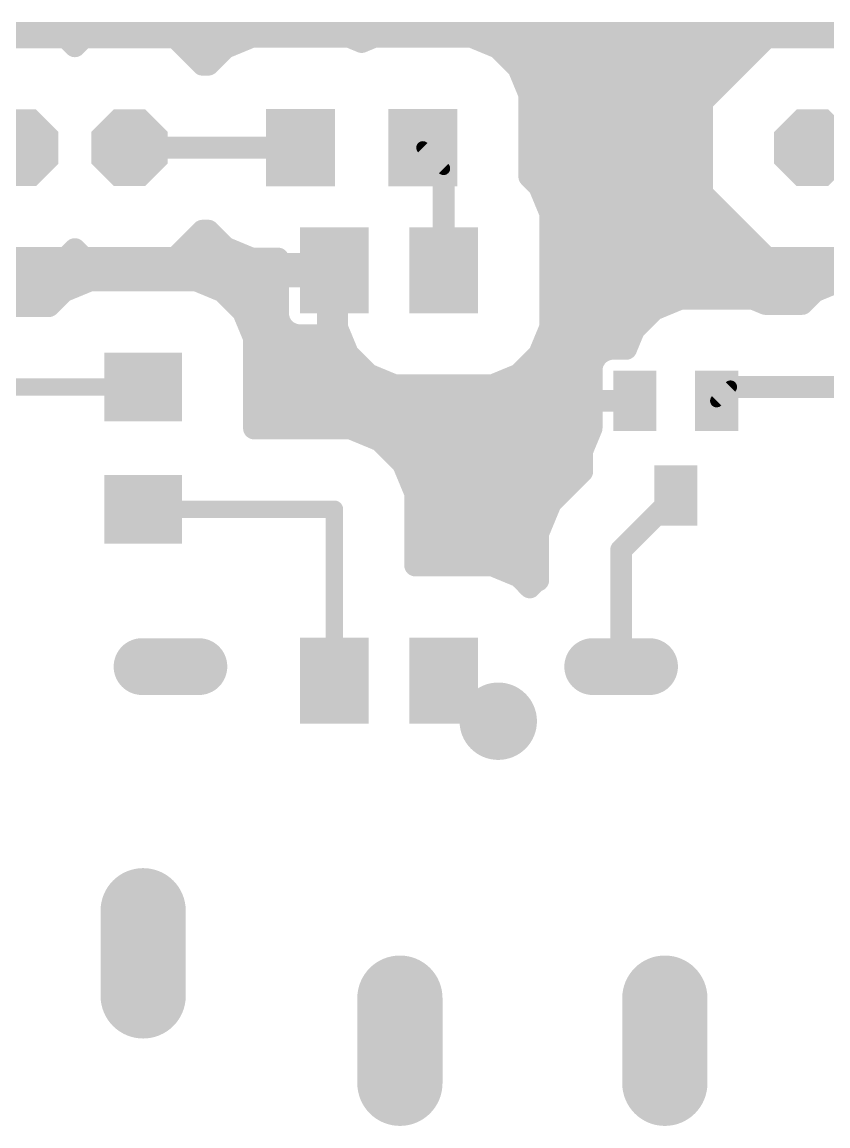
# Model space of a CAD drawing. Header units: millimetres. Extents: x 0 to 653, y 0 to 287.
# Drawn here: x 102.6 to 121.33, y 221.21 to 246.87 of the extents above; entities that cross this region are included whole.
import ezdxf

# ---------------------------------------------------------------- set-up
doc = ezdxf.new("R2010")
doc.units = ezdxf.units.MM
for name, color, linetype in [('1', 7, 'Continuous'), ('17', 7, 'Continuous'), ('18', 7, 'Continuous')]:
    doc.layers.add(name, color=color, linetype=linetype)

# ---------------------------------------------------------------- blocks, each defined once
blk = doc.blocks.new('LONGP100')
at = {"const_width": 1}
blk.add_lwpolyline([(-0.5, 0), (0.5, 0)], dxfattribs=at)
at = {"const_width": 0.5}
for points in [[(-0.5, 0.25, 1), (-0.5, -0.25)], [(0.5, -0.25, 1), (0.5, 0.25)]]:
    blk.add_lwpolyline(points, format="xyb", dxfattribs=at)
blk = doc.blocks.new('OCTAGONP')
at = {"const_width": 0.5}
blk.add_lwpolyline([(-0.25, -0.1036), (-0.25, 0.1036), (-0.1036, 0.25), (0.1036, 0.25), (0.25, 0.1036), (0.25, -0.1036), (0.1036, -0.25), (-0.1036, -0.25), (-0.25, -0.1036), (-0.25, 0.1036)], dxfattribs=at)
blk = doc.blocks.new('RECT')
blk.add_solid([(-0.5, -0.5), (0.5, -0.5), (-0.5, 0.5), (0.5, 0.5)])
blk = doc.blocks.new('ROUNDV')
at = {"const_width": 0.5}
blk.add_lwpolyline([(0, -0.25, 1), (0, 0.25, 1), (0, -0.25)], format="xyb", dxfattribs=at)

msp = doc.modelspace()

# ---------------------------------------------------------------- linework, layer by layer
at = {"layer": '1'}
for points, const_width in [([(21.193, 246.62), (169.545, 246.62)], 0.508), ([(103.615, 246.519), (101.49, 246.519)], 0.508), ([(103.823, 246.311), (103.615, 246.519)], 0.508), ([(104.03, 246.519), (103.823, 246.311)], 0.508), ([(106.155, 246.519), (104.03, 246.519)], 0.508), ([(106.79, 245.884), (106.155, 246.519)], 0.508), ([(107.934, 246.531), (107.318, 246.276)], 0.508), ([(110.201, 246.531), (107.934, 246.531)], 0.508), ([(110.49, 246.412), (110.201, 246.531)], 0.508), ([(110.778, 246.531), (110.49, 246.412)], 0.508), ([(113.046, 246.531), (110.778, 246.531)], 0.508), ([(113.662, 246.276), (113.046, 246.531)], 0.508), ([(119.905, 246.519), (118.402, 245.016)], 0.508), ([(122.03, 246.519), (119.905, 246.519)], 0.508), ([(107.318, 246.276), (106.926, 245.884)], 0.508), ([(114.133, 245.804), (113.662, 246.276)], 0.508), ([(106.561, 246.112), (107.155, 246.112)], 0.508), ([(113.825, 246.112), (119.499, 246.112)], 0.508), ([(106.926, 245.884), (106.79, 245.884)], 0.508), ([(114.388, 245.188), (114.133, 245.804)], 0.508), ([(114.216, 245.604), (118.99, 245.604)], 0.508), ([(114.388, 243.281), (114.388, 245.188)], 0.508), ([(114.388, 245.096), (118.483, 245.096)], 0.508), ([(118.402, 245.016), (118.402, 242.891)], 0.508), ([(114.388, 244.588), (118.402, 244.588)], 0.508), ([(105.093, 243.953), (109.068, 243.953)], 0.508), ([(111.912, 243.953), (112.395, 243.47)], 0.305), ([(114.388, 244.08), (118.402, 244.08)], 0.508), ([(112.395, 243.47), (112.395, 241.103)], 0.508), ([(114.388, 243.572), (118.402, 243.572)], 0.508), ([(114.616, 243.053), (114.388, 243.281)], 0.508), ([(114.605, 243.064), (118.402, 243.064)], 0.508), ([(114.871, 242.437), (114.616, 243.053)], 0.508), ([(118.402, 242.891), (119.905, 241.388)], 0.508), ([(114.822, 242.556), (118.737, 242.556)], 0.508), ([(114.871, 239.77), (114.871, 242.437)], 0.508), ([(114.871, 242.048), (119.245, 242.048)], 0.508), ([(106.155, 241.388), (106.79, 242.023)], 0.508), ([(106.79, 242.023), (106.926, 242.023)], 0.508), ([(106.926, 242.023), (107.318, 241.631)], 0.508), ([(103.615, 241.388), (103.823, 241.595)], 0.508), ([(103.767, 241.54), (103.877, 241.54)], 0.508), ([(103.823, 241.595), (104.03, 241.388)], 0.508), ([(106.308, 241.54), (107.536, 241.54)], 0.508), ([(107.318, 241.631), (107.934, 241.375)], 0.508), ([(114.871, 241.54), (119.752, 241.54)], 0.508), ([(101.49, 241.388), (103.615, 241.388)], 0.508), ([(104.03, 241.388), (106.155, 241.388)], 0.508), ([(107.934, 241.375), (108.547, 241.375)], 0.508), ([(108.547, 241.375), (108.547, 241.249)], 0.508), ([(119.905, 241.388), (122.03, 241.388)], 0.508), ([(96.774, 241.032), (109.709, 241.032)], 0.508), ([(108.547, 241.249), (109.709, 241.249)], 0.508), ([(109.709, 241.249), (109.709, 240.957)], 0.508), ([(114.871, 241.032), (127.806, 241.032)], 0.508), ([(104.175, 240.867), (103.559, 240.612)], 0.508), ([(106.645, 240.867), (104.175, 240.867)], 0.508), ([(107.261, 240.612), (106.645, 240.867)], 0.508), ([(109.709, 240.957), (108.547, 240.957)], 0.508), ([(108.547, 240.957), (108.547, 240.036)], 0.508), ([(109.709, 239.595), (109.709, 240.957)], 0.508), ([(109.709, 240.957), (109.919, 240.957)], 0.508), ([(109.919, 240.957), (109.919, 239.77)], 0.508), ([(121.638, 240.867), (121.021, 240.612)], 0.508), ([(96.774, 240.524), (103.472, 240.524)], 0.508), ([(103.559, 240.612), (103.217, 240.27)], 0.508), ([(107.733, 240.14), (107.261, 240.612)], 0.508), ([(107.348, 240.524), (108.547, 240.524)], 0.508), ([(109.709, 240.524), (109.919, 240.524)], 0.508), ([(114.871, 240.524), (120.934, 240.524)], 0.508), ([(121.021, 240.612), (120.731, 240.321)], 0.508), ([(103.217, 240.27), (101.9, 240.27)], 0.508), ([(117.909, 240.445), (117.293, 240.19)], 0.508), ([(119.576, 240.445), (117.909, 240.445)], 0.508), ([(119.875, 240.321), (119.576, 240.445)], 0.508), ([(120.731, 240.321), (119.875, 240.321)], 0.508), ([(107.988, 239.524), (107.733, 240.14)], 0.508), ([(107.784, 240.016), (108.552, 240.016)], 0.508), ([(108.547, 240.036), (108.582, 239.907)], 0.508), ([(109.709, 240.016), (109.919, 240.016)], 0.508), ([(114.871, 240.016), (117.12, 240.016)], 0.508), ([(117.293, 240.19), (116.821, 239.718)], 0.508), ([(108.582, 239.907), (108.648, 239.791)], 0.508), ([(108.648, 239.791), (108.743, 239.697)], 0.508), ([(109.919, 239.77), (110.174, 239.154)], 0.508), ([(114.616, 239.154), (114.871, 239.77)], 0.508), ([(107.988, 237.426), (107.988, 239.524)], 0.508), ([(107.988, 239.508), (110.027, 239.508)], 0.508), ([(108.743, 239.697), (108.859, 239.63)], 0.508), ([(108.859, 239.63), (108.988, 239.595)], 0.508), ([(108.988, 239.595), (109.709, 239.595)], 0.508), ([(114.763, 239.508), (116.734, 239.508)], 0.508), ([(116.821, 239.718), (116.638, 239.276)], 0.508), ([(116.146, 239.242), (116.031, 239.175)], 0.508), ([(116.276, 239.276), (116.146, 239.242)], 0.508), ([(116.638, 239.276), (116.276, 239.276)], 0.508), ([(107.988, 239), (110.327, 239)], 0.508), ([(110.174, 239.154), (110.645, 238.682)], 0.508), ([(114.145, 238.682), (114.616, 239.154)], 0.508), ([(114.463, 239), (115.89, 239)], 0.508), ([(115.869, 238.964), (115.835, 238.835)], 0.508), ([(115.936, 239.08), (115.869, 238.964)], 0.508), ([(116.031, 239.175), (115.936, 239.08)], 0.508), ([(115.835, 238.835), (115.835, 238.068)], 0.508), ([(107.988, 238.492), (111.104, 238.492)], 0.508), ([(110.645, 238.682), (111.261, 238.427)], 0.508), ([(113.528, 238.427), (114.145, 238.682)], 0.508), ([(113.686, 238.492), (115.835, 238.492)], 0.508), ([(105.41, 238.39), (100.967, 238.39)], 0.406), ([(111.261, 238.427), (113.528, 238.427)], 0.508), ([(119.064, 238.39), (118.743, 238.068)], 0.305), ([(122.873, 238.39), (119.064, 238.39)], 0.508), ([(107.988, 237.984), (115.835, 237.984)], 0.508), ([(115.835, 238.068), (116.533, 238.068)], 0.508), ([(116.533, 238.068), (115.835, 238.068)], 0.508), ([(115.835, 238.068), (115.835, 237.429)], 0.508), ([(116.533, 238.068), (116.533, 238.068)], 0.508), ([(107.988, 237.476), (115.835, 237.476)], 0.508), ([(110.229, 237.426), (107.988, 237.426)], 0.508), ([(110.92, 237.14), (110.229, 237.426)], 0.508), ([(115.835, 237.429), (115.616, 236.902)], 0.508), ([(111.448, 236.611), (110.92, 237.14)], 0.508), ([(111.091, 236.968), (115.644, 236.968)], 0.508), ([(115.616, 236.902), (115.616, 236.422)], 0.508), ([(111.735, 235.92), (111.448, 236.611)], 0.508), ([(111.511, 236.46), (115.616, 236.46)], 0.508), ([(115.616, 236.422), (114.886, 235.692)], 0.508), ([(111.721, 235.952), (115.147, 235.952)], 0.508), ([(111.735, 234.24), (111.735, 235.92)], 0.508), ([(114.886, 235.692), (114.592, 234.982)], 0.508), ([(116.522, 234.598), (117.793, 235.868)], 0.508), ([(105.41, 235.546), (109.855, 235.546)], 0.406), ([(109.855, 235.546), (109.855, 231.563)], 0.406), ([(111.735, 235.444), (114.784, 235.444)], 0.508), ([(111.735, 234.936), (114.592, 234.936)], 0.508), ([(114.592, 234.982), (114.592, 233.892)], 0.508), ([(116.522, 231.888), (116.522, 234.598)], 0.508), ([(111.735, 234.428), (114.592, 234.428)], 0.508), ([(113.528, 234.24), (111.735, 234.24)], 0.508), ([(114.145, 233.985), (113.528, 234.24)], 0.508), ([(114.399, 233.73), (114.145, 233.985)], 0.508), ([(114.209, 233.92), (114.592, 233.92)], 0.508), ([(114.538, 233.869), (114.399, 233.73)], 0.508), ([(114.592, 233.892), (114.538, 233.869)], 0.508), ([(112.395, 231.563), (112.72, 231.563)], 0.406), ([(112.72, 231.563), (113.665, 230.618)], 0.406)]:
    msp.add_lwpolyline(points, dxfattribs=dict(at, const_width=const_width))
for points, const_width in [([(103.705, 246.609, 1), (103.525, 246.429)], 0.254), ([(103.615, 246.392, 1), (103.615, 246.646)], 0.254), ([(104.03, 246.646, 1), (104.03, 246.392)], 0.254), ([(104.12, 246.429, 1), (103.94, 246.609)], 0.254), ([(106.245, 246.609, 1), (106.065, 246.429)], 0.254), ([(106.155, 246.392, 1), (106.155, 246.646)], 0.254), ([(107.934, 246.658, 1), (107.934, 246.404)], 0.254), ([(107.983, 246.414, 1), (107.886, 246.649)], 0.254), ([(110.25, 246.649, 1), (110.153, 246.414)], 0.254), ([(110.201, 246.404, 1), (110.201, 246.658)], 0.254), ([(110.778, 246.658, 1), (110.778, 246.404)], 0.254), ([(110.827, 246.414, 1), (110.73, 246.649)], 0.254), ([(113.094, 246.649, 1), (112.997, 246.414)], 0.254), ([(113.046, 246.404, 1), (113.046, 246.658)], 0.254), ([(119.905, 246.646, 1), (119.905, 246.392)], 0.254), ([(119.995, 246.429, 1), (119.815, 246.609)], 0.254), ([(103.733, 246.401, 1), (103.912, 246.222)], 0.254), ([(103.733, 246.222, 1), (103.912, 246.401)], 0.254), ([(107.27, 246.393, 1), (107.367, 246.159)], 0.254), ([(107.408, 246.186, 1), (107.229, 246.366)], 0.254), ([(110.441, 246.529, 1), (110.539, 246.294)], 0.254), ([(110.441, 246.294, 1), (110.539, 246.529)], 0.254), ([(113.751, 246.366, 1), (113.572, 246.186)], 0.254), ([(113.613, 246.159, 1), (113.71, 246.393)], 0.254), ([(106.561, 246.239, 1), (106.561, 245.985)], 0.254), ([(107.155, 245.985, 1), (107.155, 246.239)], 0.254), ([(113.825, 246.239, 1), (113.825, 245.985)], 0.254), ([(119.499, 245.985, 1), (119.499, 246.239)], 0.254), ([(106.79, 246.011, 1), (106.79, 245.757)], 0.254), ([(106.7, 245.794, 1), (106.88, 245.974)], 0.254), ([(106.836, 245.974, 1), (107.016, 245.794)], 0.254), ([(106.926, 245.757, 1), (106.926, 246.011)], 0.254), ([(114.251, 245.853, 1), (114.016, 245.756)], 0.254), ([(114.043, 245.715, 1), (114.223, 245.894)], 0.254), ([(114.216, 245.731, 1), (114.216, 245.477)], 0.254), ([(118.99, 245.477, 1), (118.99, 245.731)], 0.254), ([(114.515, 245.188, 1), (114.261, 245.188)], 0.254), ([(114.388, 245.223, 1), (114.388, 244.969)], 0.254), ([(114.271, 245.14, 1), (114.506, 245.237)], 0.254), ([(118.529, 245.016, 1), (118.275, 245.016)], 0.254), ([(118.312, 245.106, 1), (118.492, 244.926)], 0.254), ([(118.483, 244.969, 1), (118.483, 245.223)], 0.254), ([(114.388, 244.715, 1), (114.388, 244.461)], 0.254), ([(118.402, 244.461, 1), (118.402, 244.715)], 0.254), ([(105.093, 244.08, 1), (105.093, 243.826)], 0.254), ([(109.068, 243.826, 1), (109.068, 244.08)], 0.254), ([(111.966, 244.007, 1), (111.858, 243.899)], 0.152), ([(114.388, 244.207, 1), (114.388, 243.953)], 0.254), ([(118.402, 243.953, 1), (118.402, 244.207)], 0.254), ([(112.522, 243.47, 1), (112.268, 243.47)], 0.254), ([(112.341, 243.416, 1), (112.449, 243.524)], 0.152), ([(114.388, 243.699, 1), (114.388, 243.445)], 0.254), ([(118.402, 243.445, 1), (118.402, 243.699)], 0.254), ([(114.478, 243.371, 1), (114.299, 243.191)], 0.254), ([(114.261, 243.281, 1), (114.515, 243.281)], 0.254), ([(114.605, 243.191, 1), (114.605, 242.937)], 0.254), ([(114.734, 243.102, 1), (114.499, 243.004)], 0.254), ([(114.526, 242.963, 1), (114.706, 243.143)], 0.254), ([(118.492, 242.981, 1), (118.312, 242.801)], 0.254), ([(118.402, 242.937, 1), (118.402, 243.191)], 0.254), ([(114.822, 242.683, 1), (114.822, 242.429)], 0.254), ([(118.275, 242.891, 1), (118.529, 242.891)], 0.254), ([(118.737, 242.429, 1), (118.737, 242.683)], 0.254), ([(114.998, 242.437, 1), (114.744, 242.437)], 0.254), ([(114.754, 242.388, 1), (114.989, 242.485)], 0.254), ([(114.871, 242.175, 1), (114.871, 241.921)], 0.254), ([(119.245, 241.921, 1), (119.245, 242.175)], 0.254), ([(106.79, 242.15, 1), (106.79, 241.896)], 0.254), ([(106.88, 241.933, 1), (106.7, 242.113)], 0.254), ([(107.016, 242.113, 1), (106.836, 241.933)], 0.254), ([(106.926, 241.896, 1), (106.926, 242.15)], 0.254), ([(103.767, 241.667, 1), (103.767, 241.413)], 0.254), ([(103.912, 241.685, 1), (103.733, 241.506)], 0.254), ([(103.912, 241.506, 1), (103.733, 241.685)], 0.254), ([(103.877, 241.413, 1), (103.877, 241.667)], 0.254), ([(106.308, 241.667, 1), (106.308, 241.413)], 0.254), ([(107.367, 241.748, 1), (107.27, 241.513)], 0.254), ([(107.229, 241.541, 1), (107.408, 241.72)], 0.254), ([(107.536, 241.413, 1), (107.536, 241.667)], 0.254), ([(114.871, 241.667, 1), (114.871, 241.413)], 0.254), ([(119.752, 241.413, 1), (119.752, 241.667)], 0.254), ([(103.525, 241.478, 1), (103.705, 241.298)], 0.254), ([(103.615, 241.261, 1), (103.615, 241.515)], 0.254), ([(104.03, 241.515, 1), (104.03, 241.261)], 0.254), ([(103.94, 241.298, 1), (104.12, 241.478)], 0.254), ([(106.065, 241.478, 1), (106.245, 241.298)], 0.254), ([(106.155, 241.261, 1), (106.155, 241.515)], 0.254), ([(107.934, 241.502, 1), (107.934, 241.248)], 0.254), ([(107.886, 241.258, 1), (107.983, 241.493)], 0.254), ([(108.674, 241.375, 1), (108.42, 241.375)], 0.254), ([(108.547, 241.248, 1), (108.547, 241.502)], 0.254), ([(119.905, 241.515, 1), (119.905, 241.261)], 0.254), ([(119.815, 241.298, 1), (119.995, 241.478)], 0.254), ([(108.547, 241.376, 1), (108.547, 241.122)], 0.254), ([(108.42, 241.249, 1), (108.674, 241.249)], 0.254), ([(109.836, 241.249, 1), (109.582, 241.249)], 0.254), ([(109.709, 241.122, 1), (109.709, 241.376)], 0.254), ([(109.709, 240.905, 1), (109.709, 241.159)], 0.254), ([(114.871, 241.159, 1), (114.871, 240.905)], 0.254), ([(104.175, 240.994, 1), (104.175, 240.74)], 0.254), ([(104.224, 240.749, 1), (104.126, 240.984)], 0.254), ([(106.694, 240.984, 1), (106.596, 240.749)], 0.254), ([(106.645, 240.74, 1), (106.645, 240.994)], 0.254), ([(108.547, 241.084, 1), (108.547, 240.83)], 0.254), ([(108.674, 240.957, 1), (108.42, 240.957)], 0.254), ([(109.836, 240.957, 1), (109.582, 240.957)], 0.254), ([(109.709, 241.084, 1), (109.709, 240.83)], 0.254), ([(109.582, 240.957, 1), (109.836, 240.957)], 0.254), ([(109.709, 240.83, 1), (109.709, 241.084)], 0.254), ([(110.046, 240.957, 1), (109.792, 240.957)], 0.254), ([(109.919, 240.83, 1), (109.919, 241.084)], 0.254), ([(112.268, 241.103, 1), (112.522, 241.103)], 0.254), ([(103.51, 240.729, 1), (103.608, 240.494)], 0.254), ([(103.649, 240.522, 1), (103.469, 240.701)], 0.254), ([(103.472, 240.397, 1), (103.472, 240.651)], 0.254), ([(107.351, 240.701, 1), (107.171, 240.522)], 0.254), ([(107.213, 240.494, 1), (107.31, 240.729)], 0.254), ([(107.348, 240.651, 1), (107.348, 240.397)], 0.254), ([(108.547, 240.397, 1), (108.547, 240.651)], 0.254), ([(109.709, 240.651, 1), (109.709, 240.397)], 0.254), ([(109.919, 240.397, 1), (109.919, 240.651)], 0.254), ([(114.871, 240.651, 1), (114.871, 240.397)], 0.254), ([(120.973, 240.729, 1), (121.07, 240.494)], 0.254), ([(121.111, 240.522, 1), (120.932, 240.701)], 0.254), ([(120.934, 240.397, 1), (120.934, 240.651)], 0.254), ([(103.217, 240.143, 1), (103.217, 240.397)], 0.254), ([(117.909, 240.572, 1), (117.909, 240.318)], 0.254), ([(117.958, 240.327, 1), (117.86, 240.562)], 0.254), ([(119.625, 240.562, 1), (119.527, 240.327)], 0.254), ([(119.576, 240.318, 1), (119.576, 240.572)], 0.254), ([(119.875, 240.448, 1), (119.875, 240.194)], 0.254), ([(119.827, 240.203, 1), (119.924, 240.438)], 0.254), ([(120.641, 240.411, 1), (120.82, 240.231)], 0.254), ([(120.731, 240.194, 1), (120.731, 240.448)], 0.254), ([(103.127, 240.36, 1), (103.307, 240.18)], 0.254), ([(107.85, 240.189, 1), (107.615, 240.091)], 0.254), ([(107.643, 240.05, 1), (107.823, 240.23)], 0.254), ([(107.784, 240.143, 1), (107.784, 239.889)], 0.254), ([(108.67, 240.069, 1), (108.424, 240.004)], 0.254), ([(108.552, 239.889, 1), (108.552, 240.143)], 0.254), ([(109.709, 240.143, 1), (109.709, 239.889)], 0.254), ([(109.919, 239.889, 1), (109.919, 240.143)], 0.254), ([(114.871, 240.143, 1), (114.871, 239.889)], 0.254), ([(117.12, 239.889, 1), (117.12, 240.143)], 0.254), ([(117.244, 240.307, 1), (117.341, 240.072)], 0.254), ([(117.383, 240.1, 1), (117.203, 240.279)], 0.254), ([(108.42, 240.036, 1), (108.674, 240.036)], 0.254), ([(108.692, 239.971, 1), (108.472, 239.844)], 0.254), ([(108.459, 239.874, 1), (108.704, 239.94)], 0.254), ([(108.738, 239.881, 1), (108.559, 239.702)], 0.254), ([(110.036, 239.818, 1), (109.801, 239.721)], 0.254), ([(114.989, 239.721, 1), (114.754, 239.818)], 0.254), ([(108.115, 239.524, 1), (107.861, 239.524)], 0.254), ([(107.988, 239.635, 1), (107.988, 239.381)], 0.254), ([(108.538, 239.728, 1), (108.758, 239.855)], 0.254), ([(108.807, 239.807, 1), (108.68, 239.587)], 0.254), ([(108.653, 239.607, 1), (108.833, 239.787)], 0.254), ([(108.892, 239.753, 1), (108.826, 239.507)], 0.254), ([(108.795, 239.52, 1), (108.922, 239.74)], 0.254), ([(108.988, 239.722, 1), (108.988, 239.468)], 0.254), ([(108.955, 239.473, 1), (109.021, 239.718)], 0.254), ([(109.709, 239.468, 1), (109.709, 239.722)], 0.254), ([(109.792, 239.77, 1), (110.046, 239.77)], 0.254), ([(110.027, 239.381, 1), (110.027, 239.635)], 0.254), ([(114.763, 239.635, 1), (114.763, 239.381)], 0.254), ([(114.744, 239.77, 1), (114.998, 239.77)], 0.254), ([(116.731, 239.808, 1), (116.911, 239.628)], 0.254), ([(116.939, 239.669, 1), (116.704, 239.767)], 0.254), ([(116.734, 239.381, 1), (116.734, 239.635)], 0.254), ([(107.871, 239.475, 1), (108.105, 239.572)], 0.254), ([(109.582, 239.595, 1), (109.836, 239.595)], 0.254), ([(116.114, 239.364, 1), (116.179, 239.119)], 0.254), ([(116.21, 239.132, 1), (116.083, 239.352)], 0.254), ([(116.276, 239.403, 1), (116.276, 239.149)], 0.254), ([(116.308, 239.154, 1), (116.243, 239.399)], 0.254), ([(116.638, 239.149, 1), (116.638, 239.403)], 0.254), ([(107.988, 239.127, 1), (107.988, 238.873)], 0.254), ([(110.264, 239.244, 1), (110.084, 239.064)], 0.254), ([(110.056, 239.105, 1), (110.291, 239.202)], 0.254), ([(110.327, 238.873, 1), (110.327, 239.127)], 0.254), ([(114.463, 239.127, 1), (114.463, 238.873)], 0.254), ([(114.499, 239.202, 1), (114.734, 239.105)], 0.254), ([(114.706, 239.064, 1), (114.526, 239.244)], 0.254), ([(115.992, 238.932, 1), (115.746, 238.997)], 0.254), ([(115.846, 239.17, 1), (116.026, 238.99)], 0.254), ([(116.046, 239.017, 1), (115.826, 239.144)], 0.254), ([(115.89, 238.873, 1), (115.89, 239.127)], 0.254), ([(115.967, 239.285, 1), (116.094, 239.065)], 0.254), ([(116.12, 239.085, 1), (115.941, 239.265)], 0.254), ([(116.521, 239.325, 1), (116.756, 239.228)], 0.254), ([(115.962, 238.835, 1), (115.707, 238.835)], 0.254), ([(115.712, 238.868, 1), (115.957, 238.802)], 0.254), ([(115.759, 239.028, 1), (115.979, 238.901)], 0.254), ([(107.988, 238.619, 1), (107.988, 238.365)], 0.254), ([(110.694, 238.799, 1), (110.597, 238.565)], 0.254), ([(110.556, 238.592, 1), (110.735, 238.772)], 0.254), ([(111.104, 238.365, 1), (111.104, 238.619)], 0.254), ([(113.686, 238.619, 1), (113.686, 238.365)], 0.254), ([(114.055, 238.772, 1), (114.234, 238.592)], 0.254), ([(114.193, 238.565, 1), (114.096, 238.799)], 0.254), ([(115.835, 238.365, 1), (115.835, 238.619)], 0.254), ([(105.41, 238.289, 1), (105.41, 238.492)], 0.203), ([(111.261, 238.554, 1), (111.261, 238.3)], 0.254), ([(111.213, 238.31, 1), (111.31, 238.544)], 0.254), ([(113.48, 238.544, 1), (113.577, 238.31)], 0.254), ([(113.528, 238.3, 1), (113.528, 238.554)], 0.254), ([(119.064, 238.517, 1), (119.064, 238.263)], 0.254), ([(119.118, 238.336, 1), (119.011, 238.444)], 0.152), ([(107.988, 238.111, 1), (107.988, 237.857)], 0.254), ([(115.962, 238.068, 1), (115.707, 238.068)], 0.254), ([(115.707, 238.068, 1), (115.962, 238.068)], 0.254), ([(115.835, 238.195, 1), (115.835, 237.941)], 0.254), ([(115.835, 238.195, 1), (115.835, 237.941)], 0.254), ([(115.835, 237.857, 1), (115.835, 238.111)], 0.254), ([(116.487, 238.187, 1), (116.579, 237.95)], 0.254), ([(116.579, 237.95, 1), (116.488, 238.187)], 0.254), ([(116.533, 237.941, 1), (116.533, 238.195)], 0.254), ([(116.533, 237.941, 1), (116.533, 238.195)], 0.254), ([(118.689, 238.122, 1), (118.796, 238.014)], 0.152), ([(107.988, 237.603, 1), (107.988, 237.349)], 0.254), ([(107.988, 237.553, 1), (107.988, 237.299)], 0.254), ([(110.278, 237.543, 1), (110.18, 237.309)], 0.254), ([(110.229, 237.299, 1), (110.229, 237.553)], 0.254), ([(115.952, 237.38, 1), (115.717, 237.478)], 0.254), ([(115.835, 237.349, 1), (115.835, 237.603)], 0.254), ([(107.861, 237.426, 1), (108.115, 237.426)], 0.254), ([(115.707, 237.429, 1), (115.962, 237.429)], 0.254), ([(111.01, 237.23, 1), (110.83, 237.05)], 0.254), ([(110.871, 237.022, 1), (110.968, 237.257)], 0.254), ([(111.091, 237.095, 1), (111.091, 236.841)], 0.254), ([(115.644, 236.841, 1), (115.644, 237.095)], 0.254), ([(115.743, 236.902, 1), (115.489, 236.902)], 0.254), ([(115.499, 236.95, 1), (115.733, 236.853)], 0.254), ([(111.566, 236.66, 1), (111.331, 236.562)], 0.254), ([(111.359, 236.521, 1), (111.538, 236.701)], 0.254), ([(111.511, 236.587, 1), (111.511, 236.333)], 0.254), ([(115.706, 236.332, 1), (115.526, 236.512)], 0.254), ([(115.616, 236.333, 1), (115.616, 236.587)], 0.254), ([(115.489, 236.422, 1), (115.743, 236.422)], 0.254), ([(111.721, 236.079, 1), (111.721, 235.825)], 0.254), ([(111.862, 235.92, 1), (111.608, 235.92)], 0.254), ([(115.147, 235.825, 1), (115.147, 236.079)], 0.254), ([(111.617, 235.872, 1), (111.852, 235.969)], 0.254), ([(114.796, 235.782, 1), (114.976, 235.602)], 0.254), ([(115.003, 235.643, 1), (114.769, 235.74)], 0.254), ([(117.882, 235.779, 1), (117.703, 235.958)], 0.254), ([(105.41, 235.648, 1), (105.41, 235.445)], 0.203), ([(109.957, 235.546, 1), (109.753, 235.546)], 0.203), ([(109.855, 235.445, 1), (109.855, 235.648)], 0.203), ([(111.735, 235.571, 1), (111.735, 235.317)], 0.254), ([(114.784, 235.317, 1), (114.784, 235.571)], 0.254), ([(111.735, 235.063, 1), (111.735, 234.809)], 0.254), ([(114.719, 234.982, 1), (114.465, 234.982)], 0.254), ([(114.475, 235.031, 1), (114.709, 234.934)], 0.254), ([(114.592, 234.809, 1), (114.592, 235.063)], 0.254), ([(116.65, 234.598, 1), (116.395, 234.598)], 0.254), ([(111.735, 234.555, 1), (111.735, 234.301)], 0.254), ([(114.592, 234.301, 1), (114.592, 234.555)], 0.254), ([(116.433, 234.688, 1), (116.612, 234.509)], 0.254), ([(111.735, 234.367, 1), (111.735, 234.113)], 0.254), ([(111.608, 234.24, 1), (111.862, 234.24)], 0.254), ([(113.577, 234.357, 1), (113.48, 234.122)], 0.254), ([(113.528, 234.113, 1), (113.528, 234.367)], 0.254), ([(114.234, 234.074, 1), (114.055, 233.895)], 0.254), ([(114.209, 234.047, 1), (114.209, 233.793)], 0.254), ([(114.096, 233.867, 1), (114.193, 234.102)], 0.254), ([(114.49, 233.987, 1), (114.587, 233.752)], 0.254), ([(114.628, 233.78, 1), (114.449, 233.959)], 0.254), ([(114.641, 233.774, 1), (114.543, 234.009)], 0.254), ([(114.592, 233.793, 1), (114.592, 234.047)], 0.254), ([(114.309, 233.82, 1), (114.489, 233.64)], 0.254), ([(114.309, 233.64, 1), (114.489, 233.82)], 0.254), ([(114.465, 233.892, 1), (114.719, 233.892)], 0.254), ([(116.395, 231.888, 1), (116.65, 231.888)], 0.254), ([(109.753, 231.563, 1), (109.957, 231.563)], 0.203), ([(112.395, 231.665, 1), (112.395, 231.462)], 0.203), ([(112.792, 231.635, 1), (112.648, 231.492)], 0.203), ([(112.72, 231.462, 1), (112.72, 231.665)], 0.203), ([(113.593, 230.547, 1), (113.737, 230.69)], 0.203)]:
    msp.add_lwpolyline(points, format="xyb", dxfattribs=dict(at, const_width=const_width))

# ---------------------------------------------------------------- block references
at = {"layer": '1', "xscale": 1.6}
for p, yscale in [((109.068, 243.953), 1.803), ((111.912, 243.953), 1.803), ((109.855, 231.563), 2), ((112.395, 231.563), 2)]:
    msp.add_blockref('RECT', p, dxfattribs=dict(at, yscale=yscale))
for p, yscale, rotation in [((109.855, 241.103), 2, 180), ((112.395, 241.103), 2, 180), ((105.41, 238.39), 1.803, 90), ((105.41, 235.546), 1.803, 90)]:
    msp.add_blockref('RECT', p, dxfattribs=dict(at, yscale=yscale, rotation=rotation))
at = {"layer": '1', "yscale": 1.4, "rotation": 180}
for p in [(116.843, 238.068), (118.743, 238.068), (117.793, 235.868)]:
    msp.add_blockref('RECT', p, dxfattribs=at)
at = {"layer": '17', "xscale": 1.778, "yscale": 1.778}
for p in [(102.552, 243.953), (102.552, 243.953), (105.093, 243.953), (105.093, 243.953), (120.968, 243.953), (120.968, 243.953)]:
    msp.add_blockref('OCTAGONP', p, dxfattribs=at)
at = {"layer": '17'}
for p, xscale, yscale, rotation in [((106.045, 231.888), 1.3208, 1.3208, 180), ((106.045, 231.888), 1.3208, 1.3208, 180), ((116.522, 231.888), 1.3208, 1.3208, 180), ((116.522, 231.888), 1.3208, 1.3208, 180), ((105.41, 225.221), 1.9812, 1.9812, 270), ((105.41, 225.221), 1.9812, 1.9812, 270), ((111.379, 223.189), 1.9812, 1.9812, 270), ((111.379, 223.189), 1.9812, 1.9812, 270), ((117.538, 223.189), 1.9812, 1.9812, 270), ((117.538, 223.189), 1.9812, 1.9812, 270)]:
    msp.add_blockref('LONGP100', p, dxfattribs=dict(at, xscale=xscale, yscale=yscale, rotation=rotation))
at = {"layer": '18', "xscale": 1.8, "yscale": 1.8}
msp.add_blockref('ROUNDV', (113.665, 230.618), dxfattribs=at)
msp.add_blockref('ROUNDV', (113.665, 230.618), dxfattribs=at)

doc.saveas('drawing.dxf')
